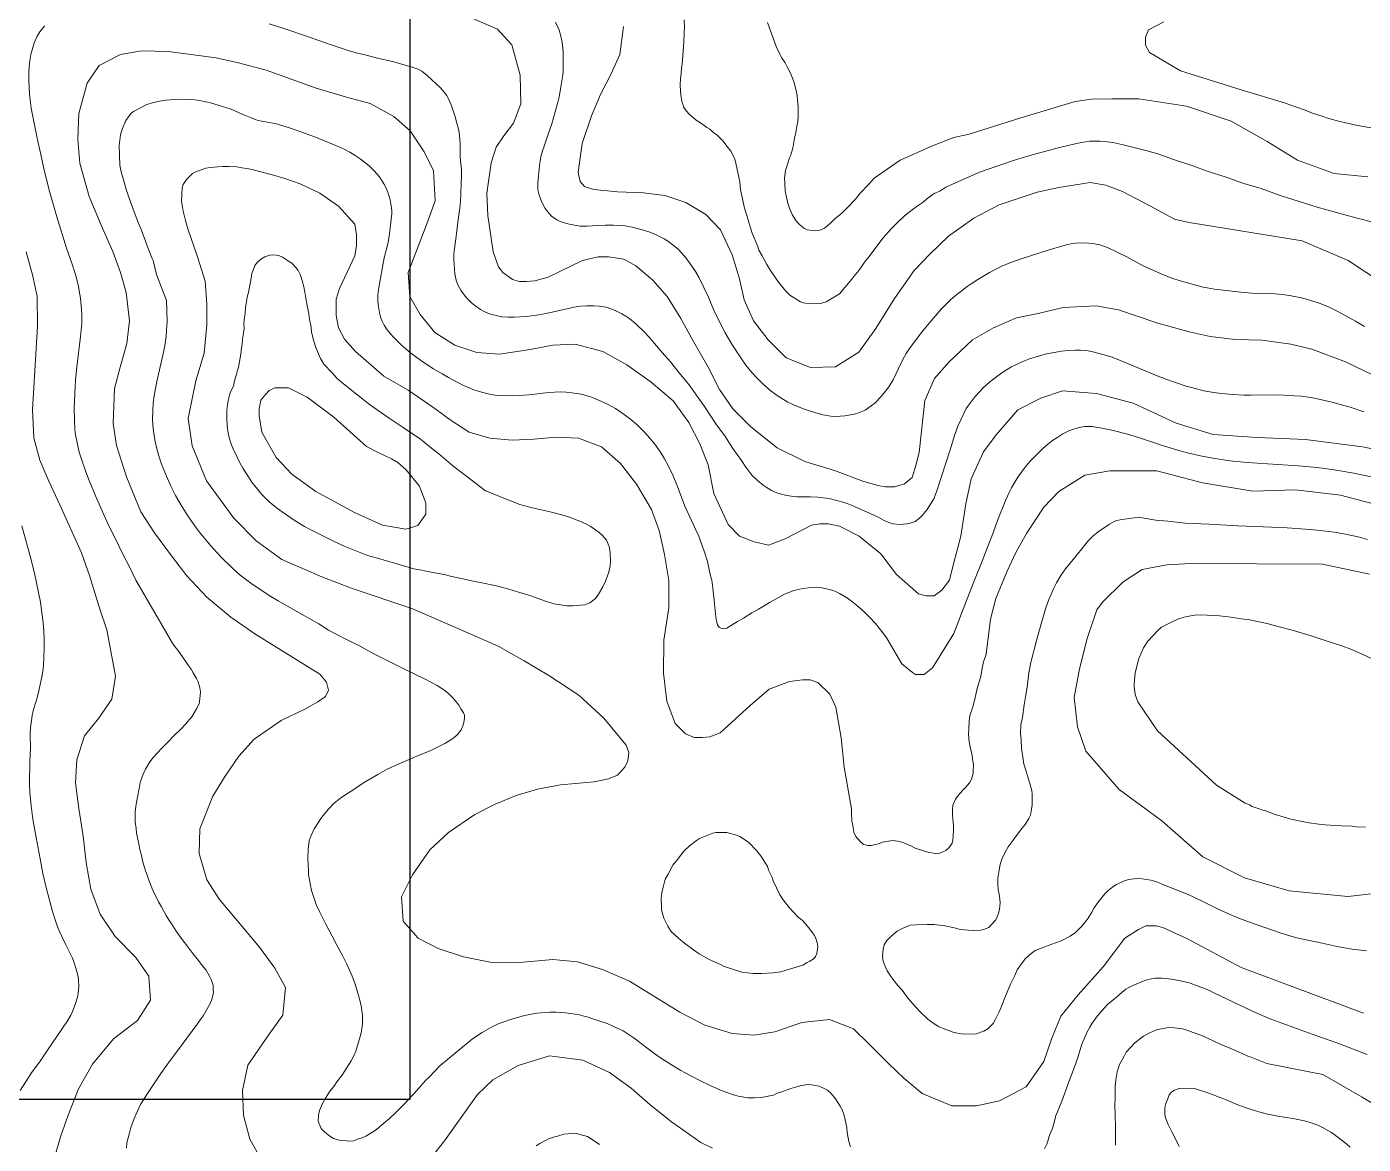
# Model space of a CAD drawing. Header units: metres. Extents: x 548946 to 557077, y 1838800 to 1845419.
# Drawn here: x 552815 to 553460, y 1842978 to 1843517 of the extents above; entities that cross this region are included whole.
import ezdxf

# ---------------------------------------------------------------- set-up
doc = ezdxf.new("R2010")
doc.units = ezdxf.units.M
doc.header["$LTSCALE"] = 28
for name, color, linetype, lineweight in [('1', 7, 'Continuous', 13), ('2', 7, 'Continuous', 13), ('60', 7, 'Continuous', 25)]:
    doc.layers.add(name, color=color, linetype=linetype, lineweight=lineweight)

msp = doc.modelspace()

# ---------------------------------------------------------------- linework, layer by layer
at = {"layer": '1'}
for points in [[(553030.94, 1843521.04), (553042.26, 1843516.18), (553049.14, 1843508.64), (553053.24, 1843494.12), (553053.43, 1843480.18), (553049.89, 1843470.81), (553045.33, 1843464.81), (553041.53, 1843459.31), (553039.2, 1843451.8), (553037.1, 1843437.06), (553037.56, 1843426.35), (553040.07, 1843408.72), (553042.69, 1843401.49), (553044.74, 1843398.89), (553049.41, 1843395.42), (553052.92, 1843394.55), (553056.13, 1843394.55), (553060.22, 1843394.84), (553066.64, 1843396.57), (553083.29, 1843404.67), (553090.88, 1843406.4), (553095.85, 1843406.4), (553103.15, 1843405.25), (553108.99, 1843402.07), (553117.08, 1843395.36), (553124.17, 1843387.2), (553130.75, 1843376.68), (553136.78, 1843365.46), (553143.96, 1843353.09), (553149.43, 1843342.31), (553155.87, 1843333.06), (553164.42, 1843324.43), (553177.24, 1843314.24), (553190.56, 1843307.57), (553204.89, 1843303.31), (553218.54, 1843298.1), (553225.86, 1843295.98), (553229.52, 1843295.38), (553233.79, 1843295.38), (553238.67, 1843296.89), (553242.34, 1843299.91), (553244.17, 1843305.65), (553245.79, 1843311.97), (553248.43, 1843337), (553253.23, 1843347.67), (553260, 1843355.62), (553271.46, 1843366.29), (553281.68, 1843372.2), (553292.79, 1843376.93), (553303.19, 1843379.02), (553315.22, 1843381.87), (553331.17, 1843382.78), (553341.92, 1843380.75), (553360.87, 1843374.34), (553376.13, 1843370.22), (553386.29, 1843367.93), (553398.31, 1843366.56), (553411.25, 1843366.1), (553425.12, 1843364.27), (553435.24, 1843361.84), (553451.46, 1843355.65), (553473.21, 1843345.31)], [(552841.38, 1843308.7), (552840.3, 1843312.2), (552839.1, 1843317.44), (552838.57, 1843320.45), (552838.24, 1843323.03), (552837.97, 1843327.87), (552837.92, 1843333.27), (552838.14, 1843340.5), (552838.59, 1843346.87), (552839.18, 1843353.11), (552840.96, 1843367.91), (552841.52, 1843374.32), (552841.57, 1843378.03), (552841.45, 1843381.1), (552840.93, 1843386.52), (552840.36, 1843390.05), (552839.9, 1843392.26), (552838.45, 1843397.86), (552836.8, 1843403.3), (552834.25, 1843410.61), (552829.44, 1843425.71), (552826.16, 1843437.48), (552823.38, 1843448.27), (552821.86, 1843455.71), (552820.52, 1843461.41), (552819.71, 1843465.24), (552817.21, 1843478.13), (552816.8, 1843480.77), (552816.37, 1843484.89), (552815.98, 1843491.67), (552815.98, 1843495.66), (552816.13, 1843498.11), (552816.49, 1843501.14), (552817.02, 1843504.1), (552817.56, 1843506.35), (552818.61, 1843509.68), (552819.49, 1843511.75), (552820.08, 1843512.88), (552821.31, 1843514.89), (552822.74, 1843516.81), (552823.6, 1843517.8)], [(552931.98, 1843518.83), (552939.62, 1843516.46), (552951.02, 1843512.56), (552960.42, 1843509.19)], [(553103.09, 1843517.52), (553101.3, 1843503.99), (553097.12, 1843494.67), (553091.98, 1843484.73), (553087.66, 1843474.37), (553083.04, 1843461.03), (553081.23, 1843447.02), (553082.15, 1843442.79), (553084.28, 1843440.37), (553088.65, 1843438.87), (553100.18, 1843437.75), (553112.67, 1843437.26), (553122.93, 1843436), (553133.06, 1843432.55), (553142.7, 1843426.74), (553149.81, 1843419.48), (553155.56, 1843407.33), (553159.05, 1843395.81), (553161.25, 1843385.56), (553165.73, 1843375.57), (553172.82, 1843366.26), (553181.62, 1843357.66), (553193.3, 1843352.98), (553205.3, 1843353.33), (553216.66, 1843360.39), (553224.83, 1843371.83), (553233.81, 1843386.32), (553243.4, 1843399.84), (553250.83, 1843407.74), (553259.96, 1843416.35), (553272.16, 1843425.05), (553284.37, 1843431.44), (553302.76, 1843437.52), (553313.15, 1843439.78), (553328.34, 1843442.32), (553335.79, 1843441), (553343.84, 1843437.92), (553357.08, 1843430.98), (553369.02, 1843424.55), (553376.04, 1843423.01), (553386, 1843421.42), (553430.64, 1843414.17), (553452.82, 1843404.67), (553469.81, 1843393.34)], [(553331.13, 1843462.24), (553328.08, 1843462.15), (553326.04, 1843461.93), (553322.53, 1843461.23), (553313.49, 1843459.16), (553300.3, 1843455.59), (553297.08, 1843454.68), (553291.78, 1843453.02), (553278.99, 1843448.74), (553274.95, 1843447.26), (553274.93, 1843447.25), (553258.55, 1843439.94), (553255.67, 1843438.11), (553253.39, 1843437.05), (553251.91, 1843436.08), (553249.33, 1843434.19), (553247.69, 1843432.81), (553244.83, 1843430.78), (553243.08, 1843429.48), (553240.96, 1843427.94), (553238.67, 1843426.19), (553235.07, 1843422.78), (553232.38, 1843420.08), (553228.41, 1843415.53), (553225.8, 1843412.24), (553221.13, 1843405.92), (553219.91, 1843404.38), (553216.64, 1843399.81), (553214.29, 1843396.85), (553213.24, 1843395.53), (553207.35, 1843388.57), (553200.82, 1843384.63), (553198.1, 1843383.92), (553195.54, 1843383.63), (553190.81, 1843383.99), (553189.69, 1843384.16), (553188.53, 1843384.72), (553183.38, 1843387.92), (553181.46, 1843389.8), (553178.56, 1843393.36), (553176.69, 1843395.74), (553173.94, 1843399.72), (553172.2, 1843402.71), (553169.93, 1843406.84), (553168.41, 1843409.66), (553167.93, 1843411.3), (553165.08, 1843417.86), (553163.82, 1843421.91), (553162.67, 1843425.87), (553161.41, 1843429.92), (553160.58, 1843433.61), (553159.58, 1843438.89), (553159.15, 1843442.63), (553156.97, 1843452.96), (553155.87, 1843455.63), (553154.77, 1843457.4), (553153.12, 1843459.6), (553151.01, 1843462.35), (553149.89, 1843463.42), (553148.09, 1843465.21), (553146.68, 1843466.15), (553144.68, 1843467.92), (553143.28, 1843468.85), (553141.33, 1843470.23), (553140.14, 1843470.99), (553138.19, 1843472.36), (553136.76, 1843473.5), (553134.76, 1843475.26), (553133.4, 1843476.7), (553131.97, 1843478.74), (553131.61, 1843480.09), (553131.15, 1843481.54), (553130.84, 1843483.4), (553130.5, 1843486.35), (553130.36, 1843489.33), (553130.61, 1843492.35), (553130.84, 1843494.67), (553131.1, 1843497.7), (553131.33, 1843499.12), (553132.09, 1843509.98), (553132.27, 1843514.49), (553132.43, 1843517.41), (553132.36, 1843520.69)], [(553172.5, 1843519.44), (553176.01, 1843509.7), (553176.82, 1843507.52), (553178.31, 1843504.46), (553179.38, 1843502.59), (553181.01, 1843499.93), (553182.08, 1843498.06), (553183.57, 1843495.01), (553184.6, 1843492.66), (553185.44, 1843490.29), (553186.09, 1843487.9), (553186.79, 1843484.28), (553187.05, 1843482.03), (553187.31, 1843478.93), (553187.33, 1843477.04), (553187.36, 1843474.29), (553187.2, 1843471.52), (553186.77, 1843469.48), (553186.2, 1843466.19), (553185.52, 1843463.84), (553185.03, 1843460.65), (553184.63, 1843458.42), (553183.57, 1843455.17), (553183.22, 1843454.09), (553181.62, 1843449.07), (553181.27, 1843447.98), (553180.74, 1843444.32), (553180.91, 1843441.97), (553181.05, 1843438.28), (553181.51, 1843435.87), (553182.4, 1843432.27), (553183.24, 1843429.9), (553184.67, 1843426.56), (553186.4, 1843423.81), (553187.83, 1843422.17), (553190.04, 1843420.25), (553191.75, 1843419.4), (553194.43, 1843419.14), (553195.5, 1843418.97), (553198.39, 1843419.4), (553200.09, 1843420.26), (553202.96, 1843422.58), (553204.91, 1843424.6), (553208.54, 1843427.67), (553211.19, 1843430.16), (553215.09, 1843434.21), (553217.5, 1843437.24), (553221.38, 1843441.48)], [(553363.91, 1843519.79), (553356.47, 1843515.86), (553354.98, 1843512.43), (553354.98, 1843508.5), (553356.97, 1843505.06), (553371.85, 1843496.22), (553401.11, 1843486.9), (553422.64, 1843480.57), (553424.72, 1843479.81), (553432.11, 1843477.16), (553435.66, 1843475.77), (553440.75, 1843474.06), (553442.42, 1843473.45), (553448.18, 1843471.92), (553451.47, 1843471.09), (553456.68, 1843470), (553458.22, 1843469.67), (553464.83, 1843468.53)], [(552960.42, 1843509.19), (552970.22, 1843505.99), (552974.07, 1843504.88), (552978.87, 1843503.71), (552984.9, 1843502.12), (552990.93, 1843500.82), (552992.21, 1843500.48), (552997.61, 1843498.8), (553001.25, 1843497.86), (553004.18, 1843496.83), (553005.7, 1843495.98), (553008.27, 1843493.95), (553014.79, 1843487.84), (553017.2, 1843485.1), (553017.78, 1843484.23), (553018.31, 1843483.32), (553019.93, 1843479.66), (553021.76, 1843474.01), (553022.65, 1843470.9), (553023.34, 1843467.97), (553023.64, 1843466.34), (553024.03, 1843463.36), (553024.25, 1843460.55), (553024.22, 1843454.24), (553024.79, 1843448.57), (553024.78, 1843445.54), (553024.62, 1843441.76), (553024.53, 1843436.88), (553024.36, 1843433.12), (553024.08, 1843429.95), (553023.08, 1843423.14), (553022.35, 1843416.13), (553021.33, 1843409.27), (553021.21, 1843407.67), (553021.21, 1843404.89), (553021.69, 1843398.22), (553022.07, 1843395.82), (553022.42, 1843394.6), (553023.26, 1843392.61), (553024.6, 1843390.28), (553026.08, 1843388.07), (553027.37, 1843386.46), (553028.15, 1843385.62), (553029.69, 1843384.21), (553031.32, 1843382.91), (553033.96, 1843381.03), (553035.77, 1843379.98), (553036.83, 1843379.49), (553038.84, 1843378.75), (553041.54, 1843378.03), (553044.3, 1843377.51), (553047.17, 1843377.23), (553050.19, 1843377.23), (553056.29, 1843377.61), (553058.63, 1843377.85), (553062.25, 1843378.41), (553065.78, 1843379.1), (553079.28, 1843382.13), (553082.21, 1843382.62), (553085.21, 1843382.82), (553088.88, 1843382.77), (553091.22, 1843382.62), (553093.5, 1843382.31), (553094.74, 1843382.02), (553096.9, 1843381.3)], [(553104.63, 1843354.22), (553093, 1843360.7), (553079.66, 1843364.17), (553068.95, 1843363.71), (553057.91, 1843361.68), (553043.19, 1843359.35), (553032.19, 1843360.27), (553021.67, 1843363.8), (553012, 1843369.87), (553004.86, 1843378.53), (552999.88, 1843387.31), (552999.08, 1843398.75), (553008.17, 1843422.34), (553012.15, 1843433.43), (553011.4, 1843447.82), (553006.76, 1843457.03), (553000.09, 1843467.15), (552992.25, 1843474.07), (552980.76, 1843480.44), (552969.39, 1843483.49), (552954.67, 1843487.83), (552930.49, 1843496.46), (552917.15, 1843499.93), (552906.49, 1843502.42), (552883.2, 1843505.52), (552870.36, 1843505.84), (552860.19, 1843504.03), (552850.03, 1843498.77), (552844.1, 1843490.15), (552840.13, 1843475.6), (552839.64, 1843463.11), (552840.57, 1843451.56), (552845.1, 1843435.55), (552850.91, 1843421.74), (552856.6, 1843408.94), (552860.32, 1843398.86), (552862.97, 1843389.18), (552864.53, 1843375.52), (552863.36, 1843364.49), (552860.06, 1843353.1), (552857.39, 1843342.8), (552856.64, 1843325.93), (552858.36, 1843315.36), (552863.16, 1843300.28), (552870.11, 1843283.27), (552876.64, 1843273.26), (552884.83, 1843262.15), (552892.34, 1843252.51), (552901.99, 1843242.08), (552913.46, 1843232.51), (552925.02, 1843224.48), (552956.42, 1843205.06), (552959.74, 1843201.18), (552960.64, 1843197.29), (552959.13, 1843194.3), (552955.51, 1843191.62), (552949.18, 1843188.05), (552937.75, 1843182.64), (552924.69, 1843173.71), (552917.43, 1843165.45), (552910.52, 1843155.3), (552904.79, 1843146.06), (552898.52, 1843130.35), (552898.22, 1843118.41), (552901.98, 1843105.77)], [(552987.56, 1843373.39), (552986.58, 1843375.27), (552986.12, 1843376.41), (552985.46, 1843378.63), (552984.78, 1843382.37), (552984.52, 1843384.9), (552984.5, 1843387.65), (552984.63, 1843389.3), (552985.13, 1843392.54), (552987.14, 1843404.1), (552987.54, 1843405.93), (552989.28, 1843412.7), (552989.64, 1843414.46), (552990.09, 1843417.46), (552990.93, 1843424.6), (552991.15, 1843427.25), (552991.15, 1843428.64), (552990.95, 1843431.05), (552990.42, 1843433.93), (552989.68, 1843436.63), (552988.7, 1843439.19), (552987.42, 1843441.64), (552985.56, 1843444.47), (552984.23, 1843446.18), (552982.39, 1843448.25), (552980.39, 1843450.19), (552978.72, 1843451.62), (552975.99, 1843453.69), (552973.58, 1843455.29), (552970.98, 1843456.83), (552968.21, 1843458.28), (552965.3, 1843459.6), (552955.21, 1843463.89), (552949.55, 1843465.98), (552942.3, 1843468.48), (552937.49, 1843469.99), (552935.49, 1843470.56), (552926.67, 1843472.1), (552924.89, 1843472.8), (552923, 1843473.58), (552919.76, 1843474.91), (552917.54, 1843475.95), (552913.66, 1843477.6), (552909.52, 1843478.92), (552903.62, 1843480.74), (552902.2, 1843480.98), (552897.6, 1843481.95), (552894.47, 1843482.29), (552889.95, 1843482.47), (552886.39, 1843482.26), (552881.92, 1843482.05), (552879.97, 1843481.63), (552876.17, 1843480.89), (552872.99, 1843479.83), (552866.48, 1843476.59), (552865.39, 1843475.67), (552862.79, 1843472.18), (552861.08, 1843467.99), (552860.3, 1843465.21), (552859.59, 1843460.04), (552859.86, 1843450.69), (552860.64, 1843447.39), (552862.02, 1843442.35), (552863.01, 1843438.88), (552865.95, 1843430.63)], [(553221.38, 1843441.48), (553223.99, 1843444.34), (553236.54, 1843453.05), (553252.26, 1843459.91), (553262.54, 1843463.92), (553269.94, 1843465.66), (553294.87, 1843473.47), (553320.98, 1843481.31), (553328.91, 1843482.4), (553338.76, 1843482.67), (553351.72, 1843482.64), (553374.78, 1843479.06), (553396.38, 1843471.82), (553413.7, 1843462.11), (553428.32, 1843452.99), (553446.11, 1843446.66), (553462.24, 1843445.02)], [(553465.44, 1843422.91), (553456.55, 1843425.15), (553437.9, 1843430.37), (553420.01, 1843436.03), (553410.78, 1843439.32), (553402.47, 1843441.75), (553400.54, 1843442.38), (553393.94, 1843444.82), (553384.71, 1843447.67), (553377.81, 1843450.3), (553368.44, 1843453.39), (553360.88, 1843456.08), (553355.19, 1843457.7), (553343.56, 1843460.65), (553339.17, 1843461.52), (553336.57, 1843461.91), (553333.11, 1843462.21), (553331.13, 1843462.24)], [(552865.95, 1843430.63), (552868.67, 1843423.46), (552870.21, 1843419.54), (552872.36, 1843413.9), (552873.55, 1843410.44), (552875.36, 1843405.96), (552876.02, 1843404.54), (552877.69, 1843397.85), (552882.38, 1843385.39), (552882.68, 1843380.68), (552882.74, 1843374.79), (552882.53, 1843371.05), (552882.23, 1843367.95), (552881.43, 1843362.63), (552880.69, 1843358.96), (552877.77, 1843346.25), (552877.1, 1843342.85), (552876.53, 1843339.35), (552876.09, 1843335.78), (552875.82, 1843332.21), (552875.75, 1843327.87), (552875.87, 1843325.11), (552876.12, 1843322.34), (552876.8, 1843318.01), (552877.6, 1843314.42), (552878.63, 1843310.78), (552880.11, 1843306.3), (552882.38, 1843300.47), (552884.51, 1843295.78), (552886.85, 1843291.18), (552890.03, 1843285.69), (552892.73, 1843281.46), (552894.53, 1843278.81), (552897.3, 1843275.02), (552899.09, 1843272.72), (552903.8, 1843266.94), (552906.74, 1843263.66), (552909.21, 1843261.07), (552913.78, 1843256.6), (552917.11, 1843253.64), (552919.36, 1843251.78), (552923.11, 1843248.97), (552929.55, 1843244.55), (552932.87, 1843242.43), (552936.34, 1843240.37), (552947.97, 1843233.79), (552955.95, 1843229.28), (552960.69, 1843226.23), (552963.98, 1843224.51), (552970.34, 1843221.25), (552975.21, 1843218.81), (552982.87, 1843214.7), (552988.37, 1843211.93), (552996.73, 1843207.8), (553006.99, 1843202.69), (553013.05, 1843199.49), (553016.27, 1843197.46), (553018.58, 1843195.63), (553020.38, 1843193.84), (553021.85, 1843192.32), (553023.61, 1843190.02), (553024.6, 1843188.34), (553025.84, 1843186.29), (553026.25, 1843185.24), (553026.22, 1843183.83)], [(552853.69, 1843226.43), (552850.42, 1843235.92), (552845.31, 1843252.63), (552841.36, 1843263.58), (552831.02, 1843286.74), (552825.61, 1843298.16), (552821.25, 1843308.29), (552818.34, 1843319.11), (552817.71, 1843332.49), (552820.24, 1843373), (552819.99, 1843387.45), (552817.79, 1843397.71), (552814.72, 1843408.88)], [(552917.87, 1843307.06), (552916.49, 1843309.74), (552914.5, 1843314.1), (552913.41, 1843316.97), (552912.94, 1843318.54), (552912.29, 1843321.34), (552911.78, 1843324.83), (552911.52, 1843328.22), (552911.51, 1843330.86), (552911.6, 1843332.33), (552911.92, 1843335.03), (552912.45, 1843337.83), (552912.84, 1843339.45), (552913.21, 1843340.79), (552914.93, 1843344.43), (552915.17, 1843345.85), (552915.71, 1843348.11), (552916.47, 1843350.19), (552916.55, 1843351.2), (552917.25, 1843352.98), (552917.42, 1843354.09), (552918.3, 1843359.48), (552918.66, 1843362.42), (552918.96, 1843364.15), (552919.17, 1843366.67), (552919.45, 1843368.6), (552919.88, 1843371.84), (552919.83, 1843374.03), (552920.08, 1843377.05), (552920.36, 1843378.98), (552920.53, 1843381.89), (552920.91, 1843383.73), (552921.45, 1843386.89), (552921.99, 1843389.14), (552922.68, 1843392.72), (552923.11, 1843395.06), (552923.62, 1843398.41), (552924.1, 1843399.47), (552925.08, 1843402.27), (552926.3, 1843403.81), (552928.31, 1843405.43), (552929.9, 1843406.32), (552932.4, 1843407.2), (552934.17, 1843407.4), (552936.71, 1843407), (552938.4, 1843406.19), (552941.41, 1843404.34), (552942.92, 1843403.32), (552944.85, 1843401.24), (552946.02, 1843399.78), (552946.95, 1843397.79), (552948.03, 1843394.42), (552948.72, 1843391.9), (552949.21, 1843389.37), (552949.86, 1843385.45), (552950.35, 1843382.91), (552951.1, 1843378.91), (552951.51, 1843376.26), (552952.24, 1843372.45), (552952.42, 1843369.98), (552953.62, 1843365.62), (552954.46, 1843362.63), (552956.76, 1843357.4), (552958.47, 1843354.6), (552962.34, 1843350.45)], [(553096.9, 1843381.3), (553099.01, 1843380.43), (553102.19, 1843378.93), (553104.15, 1843377.83), (553105.18, 1843377.15), (553106.95, 1843375.78), (553109.13, 1843373.87), (553112.98, 1843370.19), (553115.54, 1843367.48), (553118.06, 1843364.61), (553121.77, 1843360.18), (553125.7, 1843355.72), (553129.83, 1843350.48), (553134.56, 1843344.85), (553142.14, 1843334.12), (553147.94, 1843325.35), (553151.95, 1843319.97), (553155.83, 1843313.94), (553159.98, 1843308.18), (553162.15, 1843304.89), (553163.99, 1843302.35), (553164.58, 1843301.65), (553165.2, 1843300.95), (553167.73, 1843298.46), (553170.42, 1843296.23), (553171.88, 1843295.2), (553174.42, 1843293.7), (553177.07, 1843292.57), (553178.68, 1843292.04), (553181.84, 1843291.29), (553185.05, 1843290.8), (553186.74, 1843290.64), (553193.23, 1843290.58), (553196.87, 1843290.42), (553201.08, 1843289.95), (553203.52, 1843289.46), (553205.87, 1843288.87), (553209.52, 1843287.79), (553213.08, 1843286.54), (553215.26, 1843285.64), (553221.83, 1843282.69), (553226.27, 1843280.55), (553228.86, 1843279.14), (553231.56, 1843277.99), (553233.23, 1843277.59), (553236.57, 1843277.29), (553239.82, 1843277.5), (553241.38, 1843277.81), (553243.75, 1843278.73), (553245.92, 1843280.32), (553247.18, 1843281.57), (553249.58, 1843284.51), (553251.78, 1843287.85), (553252.76, 1843289.68), (553254.13, 1843292.93), (553260.66, 1843313.29), (553262.91, 1843320.69), (553264.45, 1843324.68), (553267.28, 1843330.83), (553268.5, 1843333.15), (553269.24, 1843334.35), (553270.69, 1843336.33), (553272.7, 1843338.75), (553274.88, 1843341.2), (553276.7, 1843343.1)], [(553154.73, 1843228.38), (553152.96, 1843227.28), (553150.71, 1843226.92), (553149.22, 1843227.75), (553148.49, 1843228.86), (553147.78, 1843231.57), (553147.49, 1843234.14), (553147.04, 1843238.97), (553146.83, 1843240.75), (553146.18, 1843246.46), (553145.73, 1843250.4), (553145.09, 1843252.52), (553143.51, 1843259.33), (553142.09, 1843263.85), (553141.19, 1843266.54), (553140.04, 1843269.61), (553139.42, 1843271.53), (553137.83, 1843274.94), (553132.58, 1843286.04), (553129.16, 1843295.56), (553126.94, 1843300.68), (553124.6, 1843305.65), (553122.8, 1843308.92), (553120.85, 1843312.08), (553118.12, 1843315.95), (553115.79, 1843318.92), (553113.23, 1843321.81), (553109.59, 1843325.31), (553106.58, 1843327.87), (553103.42, 1843330.27), (553101.3, 1843331.75), (553099.13, 1843333.13), (553095.66, 1843335.07), (553092.14, 1843336.77), (553089.85, 1843337.77), (553087.55, 1843338.65), (553083.97, 1843339.73), (553081.68, 1843340.24), (553078.17, 1843340.82), (553075.34, 1843341.09), (553072.52, 1843341.18), (553069.69, 1843341.1), (553066.83, 1843340.87), (553057.56, 1843339.87), (553052.25, 1843339.41), (553049.4, 1843339.32), (553043.77, 1843339.43), (553041.01, 1843339.66), (553038.4, 1843340.1), (553036.42, 1843340.54), (553033.37, 1843341.36), (553030.37, 1843342.35), (553028.48, 1843343.11), (553025.55, 1843344.45), (553018.64, 1843348.09), (553015.52, 1843349.87), (553011.33, 1843352.41), (553008.17, 1843354.41), (553005.09, 1843356.48), (553000.22, 1843360.1), (552995.96, 1843363.78), (552992.1, 1843367.58), (552990.7, 1843369.12), (552989.04, 1843371.19), (552987.56, 1843373.39)], [(553276.7, 1843343.1), (553279.7, 1843345.88), (553281.73, 1843347.55), (553284.97, 1843349.96), (553287.08, 1843351.36), (553290.39, 1843353.28), (553293.11, 1843354.64), (553295.8, 1843355.83), (553299.08, 1843357.09), (553303.33, 1843358.46), (553306.6, 1843359.34), (553309.95, 1843360.08), (553314.48, 1843360.82), (553317.84, 1843361.18), (553321.27, 1843361.33), (553323.63, 1843361.3), (553326.03, 1843361.14), (553327.33, 1843360.97), (553329.64, 1843360.54), (553332.71, 1843359.78), (553336.11, 1843358.82), (553338.91, 1843357.92), (553343.32, 1843356.22), (553359.88, 1843349.32), (553365.31, 1843347.16), (553368.95, 1843345.86), (553374.7, 1843344.02), (553378.42, 1843342.95), (553383.19, 1843341.79), (553388.01, 1843340.91), (553391.72, 1843340.39), (553397.19, 1843339.88), (553402.46, 1843339.65), (553405.84, 1843339.63), (553418.59, 1843339.76), (553421.78, 1843339.65), (553426.89, 1843339.34), (553430.22, 1843339.08), (553433.67, 1843338.68), (553435.67, 1843338.36), (553439.45, 1843337.6), (553445.57, 1843336.12), (553449.62, 1843335.05), (553453.77, 1843333.84), (553460.46, 1843331.63)], [(553488.68, 1843308.97), (553459.8, 1843314.77), (553432.18, 1843318.17), (553408.86, 1843319.25), (553387.66, 1843320.64), (553369.81, 1843326.15), (553349.07, 1843335.78), (553331.27, 1843340.43), (553314.9, 1843341.67), (553304.54, 1843338.18), (553293.39, 1843332.54), (553282.87, 1843320.45), (553276.88, 1843312.33), (553270.82, 1843299.21), (553268.22, 1843287.25), (553265.91, 1843271.62), (553262.17, 1843257.63), (553260.34, 1843250.38), (553256.68, 1843245.55), (553253.02, 1843242.83), (553249.05, 1843242.83), (553245.39, 1843243.73), (553234.86, 1843253.07), (553227.18, 1843263.08), (553216.71, 1843271.52), (553207.25, 1843276.36), (553202.06, 1843277.56), (553197.79, 1843277.56), (553193.82, 1843276.96), (553181, 1843270.32), (553173.07, 1843267.29), (553166.05, 1843268.81), (553159.04, 1843271.52), (553153.54, 1843277.26), (553146.59, 1843292.15), (553143.98, 1843305.94), (553139.87, 1843316.11), (553134.58, 1843326.52), (553126.98, 1843336.92), (553116.47, 1843345.97), (553104.63, 1843354.22)], [(552962.34, 1843350.45), (552964.9, 1843347.66), (552967.92, 1843345.08), (552977.95, 1843337.01), (552980.84, 1843334.78), (552989.86, 1843328.47), (552996.26, 1843324.4), (553005.01, 1843318.35), (553010.31, 1843314.05), (553013.85, 1843311.31), (553020.72, 1843305.5), (553025.32, 1843302), (553036.5, 1843293.42), (553052.94, 1843286.88)], [(553351.65, 1843319.27), (553346.36, 1843320.78), (553339.41, 1843322.62), (553334.12, 1843323.71), (553331.82, 1843324.11), (553329.26, 1843324.44), (553327.71, 1843324.54), (553325.78, 1843324.51), (553323.86, 1843324.26), (553321.88, 1843323.79), (553319.79, 1843323.11), (553318.06, 1843322.39), (553315.17, 1843320.9), (553312.68, 1843319.39), (553310.17, 1843317.72), (553307.7, 1843315.84), (553305.34, 1843313.73), (553300.86, 1843309.39), (553299.22, 1843307.69), (553296.86, 1843304.87), (553293.45, 1843300.09), (553291.9, 1843297.61), (553290.37, 1843294.93), (553289.23, 1843292.72), (553287.64, 1843289.12), (553283.51, 1843279.15), (553281.57, 1843273.68), (553279.31, 1843267.91), (553276.22, 1843259.5), (553272.41, 1843250.42), (553268.55, 1843240.61), (553262.44, 1843224.55), (553252.12, 1843208), (553248.18, 1843204.83), (553244, 1843204.83), (553242.53, 1843205.8), (553237.36, 1843209.94), (553230.3, 1843222.06), (553228.87, 1843224.09), (553226.52, 1843227.21), (553224.67, 1843229.4), (553221.81, 1843232.56), (553219.35, 1843234.88), (553216.34, 1843237.62), (553213.16, 1843240.15), (553211.1, 1843241.61), (553209.17, 1843242.79), (553207.34, 1843243.88), (553205.11, 1843245.12), (553203.66, 1843245.55), (553200.99, 1843246.25), (553198.84, 1843246.7), (553196.32, 1843246.91), (553192.36, 1843246.65), (553189.6, 1843246.34), (553185.22, 1843245.34), (553180.83, 1843243.64), (553176.33, 1843241.13), (553173.51, 1843239.61), (553172.3, 1843238.77), (553168.2, 1843236.31), (553165.01, 1843234.54), (553160.9, 1843232.08), (553158.1, 1843230.36), (553154.73, 1843228.38)], [(553465.39, 1843299.95), (553455.62, 1843302.02), (553447.96, 1843303.3), (553440.45, 1843304.33), (553435.85, 1843304.87), (553428.85, 1843305.54), (553408.85, 1843306.82), (553402.26, 1843307.34), (553395.75, 1843308.01), (553387.54, 1843309.19), (553381.59, 1843310.3), (553375.88, 1843311.65), (553372.23, 1843312.67), (553363.76, 1843315.24), (553351.65, 1843319.27)], [(552897.21, 1843067.69), (552895.23, 1843070.15), (552892.28, 1843074.11), (552890.06, 1843076.95), (552887.2, 1843081.01), (552885.51, 1843083.61), (552883.84, 1843086.01), (552882.25, 1843088.53), (552879.98, 1843092.66), (552878.6, 1843095.19), (552875.99, 1843100.48), (552875.44, 1843101.82), (552873.92, 1843105.53), (552873.14, 1843107.94), (552872.39, 1843110.15), (552871.11, 1843114.39), (552870.18, 1843118.18), (552869.36, 1843120.98), (552869.31, 1843122.27), (552868.49, 1843125.97), (552868.02, 1843128.31), (552867.77, 1843130.48), (552867.3, 1843133.71), (552867.27, 1843135.71), (552867.29, 1843138.2), (552867.48, 1843140.02), (552868.01, 1843143.18), (552868.42, 1843145.72), (552869.24, 1843149.9), (552869.82, 1843152.66), (552871.25, 1843156.72), (552872.36, 1843159.24), (552874.37, 1843162.66), (552876.02, 1843164.75), (552880.02, 1843169.1), (552883.6, 1843172.7), (552885.73, 1843174.94), (552889.51, 1843178.57), (552891.65, 1843180.81), (552894.64, 1843184.34), (552896.99, 1843188.2), (552898.29, 1843190.75), (552898.61, 1843193.18), (552898.84, 1843196.4), (552898.62, 1843198.37), (552897.69, 1843201.26), (552897.01, 1843202.87), (552895.4, 1843205.58), (552894.3, 1843207.35), (552892.98, 1843209.3), (552891.55, 1843211.33), (552887.96, 1843216.51), (552887.15, 1843217.51), (552885.5, 1843219.72), (552868.21, 1843249.53), (552867.7, 1843250.43), (552864.79, 1843256.51), (552861.23, 1843263.19), (552857.98, 1843270.01), (552854.84, 1843276.26), (552853.04, 1843280.11), (552848.2, 1843291.02), (552845.1, 1843298.4), (552843.53, 1843302.56), (552841.38, 1843308.7)], [(553052.94, 1843286.88), (553055.42, 1843286.17), (553057.87, 1843285.65), (553061.88, 1843284.61), (553064.95, 1843283.96), (553070.19, 1843282.67), (553073.17, 1843281.91), (553075.95, 1843281.13), (553082, 1843278.83), (553083.05, 1843278.35), (553085.16, 1843277.4), (553086.87, 1843276.39), (553089.46, 1843274.69), (553091.3, 1843273.41), (553092.86, 1843271.99), (553094.82, 1843269.72), (553096.08, 1843266.57), (553096.68, 1843263.94), (553096.83, 1843259.17), (553096.63, 1843257.35), (553095.9, 1843254.18), (553094.29, 1843249.9), (553093.12, 1843247.07), (553091.03, 1843243.54), (553089.46, 1843241.56), (553086.82, 1843239.37), (553084.43, 1843238.4), (553078.5, 1843237.92), (553075.7, 1843237.99), (553069.5, 1843238.98), (553066.3, 1843239.91), (553064.94, 1843240.45), (553060.05, 1843242.19), (553057.35, 1843243.08), (553051.88, 1843244.75), (553047.65, 1843245.96), (553045.89, 1843246.46), (553041.66, 1843247.67), (553033.8, 1843249.26), (553029.81, 1843250.11), (553027.77, 1843250.47), (553020.1, 1843252.09), (553016.4, 1843253.06), (553010.99, 1843254.14), (553007.72, 1843254.76), (553004.76, 1843255.32), (553001.91, 1843255.79), (552984.34, 1843260.98), (552981.31, 1843261.78), (552979.57, 1843262.33), (552976.33, 1843263.52), (552968.17, 1843266.82), (552963.34, 1843268.95), (552952.1, 1843274.66), (552949.02, 1843276.32), (552944.53, 1843279.06), (552938.25, 1843283.26), (552936.02, 1843284.88), (552932.22, 1843288.02), (552929.75, 1843290.35), (552928.46, 1843291.71), (552923.65, 1843297.62), (552921.66, 1843300.66), (552919.31, 1843304.48), (552917.87, 1843307.06)], [(553462.11, 1843269.98), (553457.65, 1843271.2), (553450.77, 1843272.73), (553446.12, 1843273.51), (553443.33, 1843273.89), (553437.91, 1843274.47), (553432.25, 1843274.95), (553423.45, 1843275.56), (553415.89, 1843275.95), (553399.55, 1843276.54), (553385.75, 1843277.34), (553374.19, 1843277.9), (553365.83, 1843278.84), (553359.95, 1843279.32), (553353.45, 1843280.46), (553352.08, 1843280.54), (553349.69, 1843280.39), (553343.58, 1843279.69), (553341.18, 1843279.22), (553339.88, 1843278.73), (553337.59, 1843277.46), (553332.08, 1843273.61), (553329.62, 1843271.62), (553327.51, 1843269.44)], [(553327.51, 1843269.44), (553325.57, 1843267.17), (553320.85, 1843261.3), (553316.35, 1843255.86), (553314.15, 1843252.6), (553311.98, 1843249), (553310.58, 1843246.2), (553308.38, 1843240.98), (553306.95, 1843237.01), (553304.88, 1843230.44), (553302.32, 1843221.27), (553299.66, 1843210.57), (553298.64, 1843205.64), (553297.91, 1843198.69), (553297.11, 1843194.04), (553296.42, 1843190.16), (553295.58, 1843184.17), (553294.84, 1843180.66), (553294.59, 1843176.26), (553294.91, 1843173.45), (553295.11, 1843169.2), (553295.56, 1843166.11), (553296.26, 1843161.63), (553297.17, 1843158.7), (553298.37, 1843154.84), (553299.15, 1843152.18), (553300.1, 1843148.87), (553300.31, 1843146.99), (553300.25, 1843144.99), (553300.22, 1843141.95), (553299.98, 1843139.92), (553299.55, 1843137.02), (553298.7, 1843135.31), (553296.94, 1843132.45), (553295.36, 1843130.46), (553292.79, 1843127.22), (553291.06, 1843124.84), (553288.68, 1843121.62), (553287.25, 1843119.18), (553285.65, 1843115.67), (553284.81, 1843113.1), (553284.36, 1843110.39), (553283.66, 1843106.51), (553283.67, 1843103.95), (553283.93, 1843100.84), (553284.33, 1843098.99), (553284.72, 1843096.47), (553284.83, 1843094.67), (553284.52, 1843091.5), (553283.97, 1843089.73), (553283.18, 1843087.45), (553282.56, 1843086.24), (553280.71, 1843084.13), (553279.34, 1843082.83), (553276.8, 1843081.78), (553275.59, 1843081.55), (553272.11, 1843081.25), (553269.52, 1843081.43), (553265.58, 1843081.83), (553262.83, 1843082.65), (553258.07, 1843083.53), (553252.96, 1843084.19), (553249.54, 1843084.17), (553244.52, 1843084.07), (553241.41, 1843083.81)], [(553478.02, 1843100.6), (553452.69, 1843097.69), (553424.27, 1843100.47), (553402.76, 1843106.79), (553382.71, 1843116.9), (553362.9, 1843134.22), (553342.3, 1843149.39), (553326.23, 1843167.84), (553322.2, 1843179.54), (553320.58, 1843193.71), (553323.09, 1843207.58), (553326.87, 1843222.2), (553331.54, 1843236.05), (553334.18, 1843239.77), (553344.05, 1843249.45), (553353.33, 1843255.45), (553365.26, 1843257.83), (553376.81, 1843258.39), (553440.41, 1843258.14), (553463.16, 1843253.2)], [(553351.33, 1843191.6), (553350.03, 1843195.15), (553349.56, 1843199.28), (553349.7, 1843202.39), (553350.04, 1843205.53), (553351.23, 1843210.85), (553351.72, 1843212.6), (553354.03, 1843217.76), (553356.16, 1843220.9), (553361.14, 1843226.26), (553362.78, 1843227.64), (553367.48, 1843230.17), (553371, 1843231.67), (553374.28, 1843232.65), (553378.68, 1843233.45), (553381.85, 1843233.62), (553390.68, 1843233.23), (553396.24, 1843232.57), (553402.44, 1843231.58), (553404.57, 1843231.32), (553414.38, 1843229.26), (553417.06, 1843228.56), (553424.46, 1843226.62), (553426.94, 1843225.9), (553434.48, 1843223.67), (553442.15, 1843221.16), (553449.82, 1843218.64), (553454.1, 1843217.04), (553459.56, 1843214.67), (553467.48, 1843210.88)], [(552828.42, 1842971.79), (552831.45, 1842982.25), (552834.93, 1842992.13), (552840, 1843004.89), (552846.71, 1843016.8), (552856.84, 1843028.98), (552868.51, 1843037.87), (552874.68, 1843047.68), (552874, 1843059.26), (552867.59, 1843068.26), (552857.71, 1843078.4), (552850.45, 1843089.23), (552846, 1843101.27), (552843.62, 1843114.2), (552842.17, 1843126.84), (552840.13, 1843140.19), (552838.45, 1843152.55), (552839.23, 1843163.66), (552842.9, 1843175.23), (552849.62, 1843183.68), (552856.11, 1843193.01), (552857.79, 1843204.09), (552853.69, 1843226.43)], [(553454.8, 1843131.6), (553449.58, 1843131.8), (553446.47, 1843131.94), (553441.74, 1843132.3), (553438.72, 1843132.55), (553433.95, 1843133.3), (553429.76, 1843134.12), (553426.69, 1843134.77), (553425.16, 1843135.09), (553421.96, 1843136.02), (553417.62, 1843137.32), (553415.54, 1843138.08), (553412.62, 1843139.14), (553411.59, 1843139.43), (553408.89, 1843140.31), (553406.5, 1843141.14), (553405.12, 1843141.88), (553403.13, 1843142.75), (553389.31, 1843151.48), (553360.79, 1843177.62), (553351.33, 1843191.6)], [(553026.22, 1843183.83), (553025.96, 1843181.71), (553025.44, 1843180.15), (553024.68, 1843178.07), (553022.94, 1843175.87), (553021.3, 1843174.49), (553019.27, 1843173.06), (553016.75, 1843171.47), (553012.6, 1843169.4), (553009.76, 1843168.08), (553005.19, 1843166.16), (553002.13, 1843165.01), (552997.38, 1843162.87), (552993.95, 1843161.48), (552989.03, 1843159.12), (552984.53, 1843156.61), (552981.44, 1843154.76), (552978.34, 1843153.11), (552974.17, 1843150.34), (552972.88, 1843149.39), (552970.28, 1843147.7), (552966.56, 1843145.27), (552963.46, 1843142.72), (552960.6, 1843139.8), (552958.66, 1843137.58), (552956.92, 1843135.39), (552954.98, 1843132.27), (552953.8, 1843130.34), (552952.28, 1843127.08), (552951.37, 1843124.58), (552950.84, 1843120.52), (552950.74, 1843116.12), (552950.77, 1843113.23), (552951.02, 1843110.17), (552951.03, 1843108.37), (552952.52, 1843100.56), (552954.69, 1843093.82), (552956.28, 1843090.41), (552959.12, 1843084.75), (552962.43, 1843078.54), (552964.61, 1843074.3), (552967.63, 1843068.86), (552969.57, 1843064.99), (552972.02, 1843059.28), (552973.41, 1843055.85), (552975, 1843050.64), (552975.84, 1843047.65), (552976.35, 1843044.91), (552977.07, 1843040.4), (552977.08, 1843035.91), (552976.78, 1843034.18), (552976.57, 1843032.56), (552975.86, 1843030.08), (552975.16, 1843027.41), (552973.86, 1843023.07), (552973.08, 1843021.19), (552971.6, 1843018.42), (552970.51, 1843016.6), (552968.47, 1843013.57), (552967.11, 1843011.42), (552964.67, 1843008.35), (552963.23, 1843006.09), (552961.49, 1843003.89), (552959.2, 1843000.34), (552957.79, 1842997.88)], [(553461.24, 1843131.14), (553456.61, 1843131.41), (553454.8, 1843131.6)], [(552901.98, 1843105.77), (552908.06, 1843096.34), (552927.36, 1843073.19), (552934.79, 1843063.15), (552939.83, 1843053.86), (552938.55, 1843040.39), (552932.03, 1843031.32), (552921.71, 1843016.3), (552919.14, 1843004.09), (552919.6, 1842992.23), (552922.74, 1842980.54), (552927.71, 1842971.76)], [(553241.41, 1843083.81), (553237.6, 1843082.24), (553235.19, 1843080.92), (553231.88, 1843078.26), (553230.1, 1843076.44), (553228.81, 1843074.39), (553228.3, 1843072.24), (553228.04, 1843068.7), (553228.38, 1843066.55), (553229.47, 1843063.63), (553230.25, 1843061.82), (553231.94, 1843059.45), (553233.08, 1843057.87), (553235.53, 1843054.73), (553237.49, 1843052.49), (553240.51, 1843048.56), (553243.92, 1843044.48), (553246.2, 1843041.99), (553249.92, 1843038.52), (553252.43, 1843036.52), (553255.08, 1843034.93), (553258.07, 1843033.75), (553262.72, 1843032.1), (553266.02, 1843031.52), (553270.42, 1843031.27), (553273.25, 1843031.4), (553276.9, 1843032.77), (553279.12, 1843034.07), (553281.51, 1843036.43), (553282.61, 1843038.46), (553284.39, 1843041.99), (553286.09, 1843046.27), (553286.69, 1843047.67), (553288.53, 1843052.34), (553289.9, 1843055.35), (553291.88, 1843059.57), (553293.08, 1843062.36), (553295.45, 1843065.77), (553297.11, 1843067.86), (553299.79, 1843070.16), (553301.81, 1843071.63), (553305.54, 1843073.1), (553307.99, 1843074.05), (553311.55, 1843075.31), (553314.28, 1843076.38), (553318.7, 1843078.5), (553321.15, 1843080.3), (553324.04, 1843083.29), (553325.89, 1843085.41), (553327.38, 1843087.29), (553329.14, 1843090.15), (553330.24, 1843092.17), (553332.03, 1843094.85), (553333.44, 1843096.63), (553335.35, 1843099.03), (553336.8, 1843100.43), (553339.15, 1843102.32), (553341, 1843103.57), (553344.44, 1843105.11), (553346.81, 1843105.95), (553350.75, 1843106.4), (553353.34, 1843106.22), (553357.59, 1843105.57), (553360.54, 1843104.76), (553363.33, 1843103.56)], [(553363.33, 1843103.56), (553375.62, 1843098.73), (553382.09, 1843095.65), (553389.78, 1843091.81), (553396.17, 1843088.86), (553401.68, 1843086.56), (553407.45, 1843084.45), (553419.97, 1843080.18), (553425.18, 1843078.57), (553428.09, 1843077.8), (553433.38, 1843076.65), (553440.31, 1843075.25), (553447.53, 1843073.64), (553454.77, 1843072.23), (553461.74, 1843071.43)], [(552863.07, 1842976.26), (552863.37, 1842978.89), (552864.38, 1842983.1), (552865.22, 1842986.19), (552866.81, 1842990.66), (552868.24, 1842993.82), (552869.94, 1842997.31), (552873.32, 1843002.68), (552875.87, 1843006.57), (552879.7, 1843012.29), (552882.88, 1843016.75), (552890.08, 1843026.26), (552897.23, 1843036.15), (552899.12, 1843038.77), (552900.17, 1843040.08), (552903.3, 1843045.83), (552904.35, 1843048.05), (552905.06, 1843051.42), (552905.05, 1843053.22), (552904.96, 1843054.9), (552904.05, 1843057.59), (552903.26, 1843059.3), (552901.54, 1843062.09), (552899.89, 1843064.3), (552897.21, 1843067.69)], [(553309.34, 1842983.93), (553309.97, 1842985.4), (553310.25, 1842986.43), (553311.5, 1842991.29), (553311.59, 1842991.56), (553314.57, 1842998.96), (553317.97, 1843008.25), (553320.63, 1843015.08), (553322.32, 1843020.02), (553324.15, 1843026.05), (553324.59, 1843027.27), (553325.48, 1843029.4), (553326.74, 1843032.02), (553328.11, 1843034.6), (553329.28, 1843036.56), (553331.35, 1843039.43), (553332.8, 1843041.2), (553335.14, 1843043.93), (553336.71, 1843045.59), (553337.61, 1843046.44), (553340.99, 1843049.2), (553343.69, 1843051.54), (553345.56, 1843053.01), (553346.7, 1843053.71), (553348.95, 1843054.78), (553355.2, 1843057.28), (553357.95, 1843058.05), (553358.78, 1843058.18), (553359.65, 1843058.26), (553363.03, 1843058.24), (553367.55, 1843057.77), (553371.95, 1843057.05), (553375.51, 1843056.2), (553376.56, 1843055.88), (553381.71, 1843054.03), (553385.86, 1843052.29), (553388.06, 1843051.3), (553397.77, 1843046.59), (553406.72, 1843042.42), (553411.38, 1843040.29), (553416.04, 1843038.3), (553435.38, 1843031.23), (553448.69, 1843026.63), (553461.92, 1843021.49)], [(552957.79, 1842997.88), (552956.38, 1842994.53), (552955.84, 1842992.27), (552955.58, 1842989.25), (552957.08, 1842985.73), (552958.66, 1842984.11), (552961.3, 1842982.02), (552963.12, 1842980.93), (552965.18, 1842980.37), (552966.82, 1842979.96), (552969.34, 1842979.74), (552970.85, 1842979.62), (552972.82, 1842979.84), (552975.12, 1842980.71), (552976.85, 1842981.3), (552978.66, 1842982.01), (552981.55, 1842983.84), (552983.78, 1842985.29), (552987.42, 1842988.3), (552990.15, 1842990.61), (552993.3, 1842993.66), (552997.51, 1842997.84), (553000.43, 1843001.06), (553002.05, 1843002.65), (553007.52, 1843008.86), (553009.22, 1843010.55), (553014.4, 1843015.93), (553030.16, 1843029.02), (553034.79, 1843032.14), (553039.3, 1843034.65), (553042.23, 1843036.08), (553048.07, 1843038.25), (553055.31, 1843040.37), (553061.28, 1843041.36), (553067.5, 1843041.97), (553069.1, 1843041.95), (553070.61, 1843041.83), (553075.12, 1843041.64), (553077.55, 1843041.32), (553081.82, 1843040.62), (553083.27, 1843040.18), (553084.8, 1843039.86), (553086.47, 1843039.25), (553087.81, 1843038.91), (553090.61, 1843037.93), (553095.17, 1843036.46), (553097.91, 1843035.17), (553099.71, 1843034.28), (553102.87, 1843032.85), (553104.8, 1843031.67), (553107.72, 1843029.71), (553108.82, 1843028.84), (553112.2, 1843026.33), (553114.28, 1843024.67), (553118.1, 1843021.82), (553120.82, 1843019.83), (553125.76, 1843016.81), (553130.7, 1843013.78), (553132.41, 1843012.78), (553139.51, 1843009.1), (553144.8, 1843006.51), (553148.16, 1843005.1), (553149.84, 1843004.29), (553155.68, 1843002.17), (553158.46, 1843001.39)], [(553340.59, 1842977.73), (553340.55, 1842982.41), (553340.49, 1842987.29), (553340.39, 1842991.67), (553340.24, 1842997.34), (553340.34, 1842999.95), (553340.33, 1843003.54), (553340.36, 1843005.84), (553340.68, 1843009.17), (553341.24, 1843012.13), (553341.32, 1843013.14), (553342.52, 1843016.66), (553343.08, 1843017.83), (553344.65, 1843020.7), (553345.74, 1843022.52), (553348.03, 1843025.18), (553349.45, 1843026.74), (553352.09, 1843028.94), (553354.03, 1843030.26), (553357.42, 1843032.04), (553359.98, 1843033.23), (553361.73, 1843033.63), (553366.33, 1843034.46), (553368.93, 1843034.36), (553372.79, 1843033.8), (553375.37, 1843033), (553378.07, 1843032.11), (553382.12, 1843030.68), (553384.65, 1843029.57), (553387.61, 1843028.11), (553391.62, 1843026.18), (553395.81, 1843024.46), (553398.33, 1843023.35), (553401.58, 1843022.03), (553404.32, 1843020.74), (553405.57, 1843020.29), (553413.64, 1843017.2), (553424.21, 1843014.98), (553440.54, 1843011.75), (553459.58, 1843000.93), (553481.24, 1842987.86)], [(553010, 1842971.45), (553016.6, 1842979.77), (553032.61, 1843002.23), (553040, 1843009.23), (553052.15, 1843016.13), (553067.37, 1843020.82), (553083.38, 1843018.68), (553096.36, 1843012.74), (553106.7, 1843005.21), (553115.81, 1842997.29), (553126.38, 1842988.89), (553126.76, 1842988.63), (553140.39, 1842979.03), (553146.06, 1842976.22)], [(553158.46, 1843001.39), (553163.04, 1843000.61), (553166.23, 1843000.58), (553169.41, 1843000.75), (553175.36, 1843001.93), (553177.26, 1843002.74), (553178.9, 1843003.23), (553183.78, 1843005.08), (553186.1, 1843005.75), (553189.01, 1843006.48), (553192.05, 1843006.93), (553193.76, 1843006.82), (553195.89, 1843006.57), (553197.53, 1843006.16), (553199.94, 1843005.14), (553201.43, 1843004.31), (553203.21, 1843002.72), (553205.41, 1843000.08), (553207.61, 1842996.54), (553208.38, 1842995.03), (553209.51, 1842992.16), (553210.06, 1842989.93), (553210.78, 1842986.32), (553211.07, 1842983.76), (553211.85, 1842979.56), (553212.56, 1842976.84)], [(553453.75, 1842976.81), (553452.19, 1842978.22), (553447.27, 1842981.95), (553446.07, 1842982.91), (553444.77, 1842983.76), (553440.49, 1842986.27), (553438.17, 1842987.4), (553434.53, 1842988.68), (553431.75, 1842989.46), (553427.76, 1842990.3), (553426.34, 1842990.53), (553421.87, 1842991.22), (553418.82, 1842991.67), (553414.02, 1842992.62), (553410.82, 1842993.55), (553406.07, 1842995), (553403.17, 1842995.87), (553398.79, 1842997.56), (553395.54, 1842998.88), (553390.63, 1843000.82), (553385.61, 1843002.84), (553380.63, 1843004.46), (553378.57, 1843005.02), (553372.46, 1843005.22), (553371.28, 1843005.09), (553369.84, 1843004.62), (553368.7, 1843004.09), (553367.59, 1843003.37), (553366.45, 1843001.94), (553365.91, 1843000.58), (553364.83, 1842997.86), (553364.35, 1842995.91), (553364.32, 1842992.72)], [(553364.32, 1842992.72), (553364.63, 1842990.86), (553365.89, 1842987.71), (553367.7, 1842984.12), (553369.11, 1842981.39), (553371.29, 1842977.15)], [(553091.38, 1842978.04), (553088.44, 1842980.2), (553085.65, 1842981.88), (553081.42, 1842983.09), (553080.19, 1842983.35), (553076.32, 1842983.21), (553074.24, 1842983.07), (553071.26, 1842982.03), (553069.32, 1842981.61), (553066.82, 1842980.72), (553065.32, 1842979.95), (553062.58, 1842978.54), (553060.81, 1842977.44)], [(553306.26, 1842975.99), (553307.3, 1842978.21), (553308.08, 1842980.09), (553308.41, 1842981.63), (553309.34, 1842983.93)]]:
    msp.add_lwpolyline(points, dxfattribs=at)
for points in [[(552963.26, 1843329.05), (552950.37, 1843338.65), (552941.32, 1843343.13), (552937.69, 1843343.13), (552934.67, 1843343.13), (552931.96, 1843341.94), (552930.45, 1843340.14), (552928.03, 1843337.15), (552927.13, 1843332.97), (552927.13, 1843329.68), (552928.48, 1843321.73), (552935.38, 1843309.58), (552942.97, 1843301.49), (552954.55, 1843293.2), (552973.14, 1843283.04), (552986.66, 1843276.9), (552997.91, 1843274.9), (553003.69, 1843276.71), (553007.65, 1843282.14), (553007.65, 1843287.56), (553004.6, 1843295.7), (552997.91, 1843303.84), (552994.11, 1843307.13), (552991.08, 1843308.96), (552984.31, 1843312.07), (552979.07, 1843314.93)], [(553193.02, 1843066.51), (553191.42, 1843065.63), (553189.54, 1843064.62), (553186.37, 1843063.56), (553183.57, 1843062.74), (553178.93, 1843061.41), (553175.3, 1843060.89), (553169.65, 1843060.55), (553165.67, 1843060.49), (553160.19, 1843061.26), (553156.68, 1843062.25), (553151.29, 1843064.03), (553149.8, 1843064.86), (553144.43, 1843067.34), (553139.62, 1843070.08), (553136.81, 1843071.96), (553132.44, 1843075.25), (553129.7, 1843077.43), (553126.12, 1843080.81), (553124.42, 1843083.41), (553122.48, 1843087.28), (553121.42, 1843091.35), (553121.35, 1843092.84), (553121.18, 1843096.91), (553121.48, 1843099.54), (553122.17, 1843102.21), (553123.23, 1843106.03), (553124.54, 1843108.57), (553126.85, 1843112.83), (553129.03, 1843115.57), (553132.34, 1843119.74), (553134.96, 1843122.14), (553138.35, 1843124.82), (553139.74, 1843125.68), (553146.13, 1843128.3), (553147.6, 1843128.57), (553152.98, 1843128.59), (553157.52, 1843127.31), (553159.19, 1843126.71), (553163.4, 1843123.89), (553167.46, 1843119.77), (553169.68, 1843116.93), (553172.52, 1843112.17), (553173.25, 1843110.15), (553174.82, 1843106.94), (553175.31, 1843105.3), (553178.57, 1843098.59), (553180.15, 1843096.07), (553182.97, 1843092.41), (553184.9, 1843090.33), (553187.38, 1843087.82), (553189.25, 1843086.34), (553190.75, 1843084.61), (553192.57, 1843082.63), (553194.24, 1843080.22), (553195.3, 1843078.85), (553195.85, 1843077.51), (553196.47, 1843075.59), (553196.89, 1843073.64), (553196.55, 1843071.41), (553196.29, 1843070.18), (553195.66, 1843068.71), (553195.07, 1843067.75)]]:
    msp.add_lwpolyline(points, close=True, dxfattribs=at)
at = {"layer": '2'}
for points in [[(553070.29, 1843519.64), (553071.42, 1843517.26), (553071.96, 1843515.79), (553072.8, 1843512.87), (553073.41, 1843509.87), (553073.64, 1843508.29), (553073.85, 1843505.57), (553073.98, 1843498.49), (553073.9, 1843495.72), (553073.78, 1843494.29), (553072.74, 1843488.37), (553072.01, 1843483.51), (553071.72, 1843482.22), (553068.41, 1843470.57), (553066.5, 1843465.17), (553064.94, 1843460.28), (553063.97, 1843457.58), (553063.26, 1843455.22), (553062.94, 1843453.7), (553062.49, 1843450.54), (553061.64, 1843442.07), (553061.73, 1843438.74), (553062.12, 1843436.8), (553063.44, 1843433.15), (553065.24, 1843429.77), (553066.29, 1843428.22), (553068.33, 1843425.99), (553070.82, 1843424.28), (553072.53, 1843423.47), (553076.22, 1843422.25), (553080.12, 1843421.44), (553082.14, 1843421.22), (553085.54, 1843421.22), (553090.68, 1843421.56), (553094.11, 1843421.68), (553098.18, 1843421.7), (553101.53, 1843421.53), (553103.83, 1843421.27), (553107.27, 1843420.63), (553112.65, 1843419.25), (553115.81, 1843418.24), (553117.79, 1843417.46), (553120.77, 1843416.09), (553122.6, 1843415.1), (553124.87, 1843413.69), (553127.05, 1843412.08), (553129.57, 1843409.89), (553131.1, 1843408.38)], [(552894.77, 1843315.18), (552892.86, 1843328.41), (552896.68, 1843346.53), (552900.66, 1843359.93), (552901.9, 1843373.65), (552901.9, 1843383.77), (552901.06, 1843394.61), (552897.35, 1843406.43), (552892.83, 1843419.84), (552891.66, 1843423.99), (552890.55, 1843428.46), (552890.24, 1843430.32), (552889.72, 1843433.05), (552889.96, 1843439.66), (552890.57, 1843441.33), (552892.1, 1843443.7), (552893.34, 1843445.04), (552895.07, 1843446.53), (552896.66, 1843447.42), (552899.64, 1843448.45), (552901.45, 1843449.16), (552903.71, 1843449.52), (552907.16, 1843449.82), (552909.44, 1843449.98), (552912.53, 1843450.03), (552916.45, 1843449.78), (552918.79, 1843449.35), (552921.22, 1843449.03), (552923.98, 1843448.45), (552926.77, 1843447.67), (552933.04, 1843446.09), (552939.56, 1843444.14), (552946.98, 1843441.69), (552956.5, 1843437.17), (552965.55, 1843430.91), (552973.29, 1843422.08), (552974.09, 1843416.97), (552974.09, 1843411.86), (552973.29, 1843406.95), (552965.95, 1843391.03), (552964.36, 1843385.92), (552964.36, 1843382.58), (552964.36, 1843378.06), (552965.55, 1843372.16), (552968.33, 1843366.66), (552973.69, 1843360.76), (552987.39, 1843348.73), (552999.05, 1843341.99), (553011.43, 1843333.54), (553019.82, 1843327.33), (553028.53, 1843321.8), (553038.46, 1843318.96), (553049.35, 1843317.9), (553059.8, 1843318.33), (553070.57, 1843319.44), (553081.39, 1843318.88), (553092.37, 1843314.76), (553101.62, 1843306.73), (553109.3, 1843296.72), (553116.59, 1843284.48), (553120.2, 1843274.26), (553122.8, 1843262.77), (553125, 1843250.22), (553124.85, 1843237), (553122.54, 1843221.36)], [(553131.1, 1843408.38), (553132.55, 1843406.78), (553134.62, 1843404.03), (553137.79, 1843399.25), (553139.54, 1843396.22), (553141.75, 1843391.52), (553144.05, 1843386.87), (553146.54, 1843380.98), (553147.82, 1843378.27), (553152.17, 1843369.66), (553155.29, 1843364.27), (553159.94, 1843357.2), (553162.06, 1843354.19), (553164.99, 1843350.58), (553167.36, 1843347.92), (553169.91, 1843345.35), (553173.61, 1843342.11), (553176.76, 1843339.79), (553178.91, 1843338.37), (553182.41, 1843336.28), (553185.02, 1843334.97), (553190.19, 1843332.92), (553195.89, 1843331.07), (553199.39, 1843330.1), (553203.09, 1843329.5), (553205.37, 1843329.41), (553209.9, 1843329.69), (553214.32, 1843330.46), (553216.45, 1843331.07), (553219.72, 1843332.47), (553222.66, 1843334.44), (553224.33, 1843335.84), (553227.43, 1843338.94), (553230.22, 1843342.3), (553231.47, 1843344.07), (553233.17, 1843347.11), (553237.02, 1843355.17), (553238.66, 1843358.29), (553239.54, 1843359.8), (553241.1, 1843362.12), (553245.31, 1843367.77), (553247.57, 1843370.72), (553249.87, 1843373.51), (553256.44, 1843381.06), (553259.27, 1843384), (553261.09, 1843385.73), (553263.98, 1843388.22), (553265.87, 1843389.72), (553268.85, 1843392.01), (553270.82, 1843393.42), (553274.06, 1843395.49), (553279.62, 1843398.75), (553282.51, 1843400.33), (553285.61, 1843401.82), (553289.47, 1843403.47), (553294.45, 1843405.33), (553308.01, 1843409.68), (553317.4, 1843412.34), (553319.87, 1843412.88), (553321.24, 1843413.05), (553323.7, 1843413.17), (553327.64, 1843412.99), (553330.31, 1843412.69), (553332.97, 1843412.18), (553334.4, 1843411.76)], [(553334.4, 1843411.76), (553336.9, 1843410.76), (553345.94, 1843406.39), (553353.95, 1843402.01), (553363.72, 1843397.71), (553368.25, 1843395.95), (553371.19, 1843395.03), (553379.36, 1843392.69), (553382.83, 1843391.79), (553384.77, 1843391.39), (553388.31, 1843390.85), (553400.96, 1843389.29), (553406.31, 1843388.92), (553417.35, 1843388.51), (553422.2, 1843388.03), (553425.38, 1843387.56), (553430.22, 1843386.6), (553434.32, 1843385.5), (553438.76, 1843384.05), (553443.28, 1843382.25), (553447.59, 1843380.14), (553452.82, 1843377.29), (553456.31, 1843375.37), (553460.72, 1843372.69)], [(553357.66, 1843083.49), (553355.14, 1843083.49), (553351.58, 1843081.83), (553345.09, 1843077.69), (553334.62, 1843063.79), (553322.47, 1843050.32), (553314.11, 1843040), (553309.81, 1843029.38), (553305.86, 1843018.04), (553297.38, 1843005.92), (553284.59, 1842999.08), (553273.46, 1842996.65), (553261.54, 1842996.69), (553247.16, 1843002.6), (553238.36, 1843010.05), (553230.89, 1843017.14), (553221.47, 1843026.69), (553213.99, 1843033.78), (553202.45, 1843038.35), (553189.16, 1843036.95), (553176.1, 1843032.38), (553166.15, 1843030.86), (553155.44, 1843031.55), (553142.3, 1843035.55), (553130.16, 1843041.98), (553105.91, 1843056.88), (553092.95, 1843062.57), (553080.88, 1843066.18), (553068.96, 1843067.38), (553051.08, 1843065.71), (553038.63, 1843065.95), (553025.77, 1843068.58), (553013.53, 1843072.56), (553003.98, 1843077.61), (552996.76, 1843085.88), (552995.93, 1843097.57), (553001.12, 1843108.16), (553009.6, 1843120.28), (553018.51, 1843128.6), (553031.22, 1843137.36), (553041.15, 1843142.34), (553051.31, 1843146.45), (553061.59, 1843149.55), (553072.63, 1843151.59), (553088.9, 1843153.04), (553095.78, 1843154.5), (553100.21, 1843156.2), (553103.65, 1843160.1), (553105.13, 1843163.26), (553105.62, 1843167.15), (553104.39, 1843170.8), (553093.57, 1843183.7), (553081.51, 1843194.88), (553066.97, 1843204.36), (553055.14, 1843211.46), (553042.55, 1843218.48), (553027.96, 1843225), (553000.88, 1843236.63), (552972.62, 1843246.21), (552957.48, 1843252.03), (552938.08, 1843260.31), (552925.76, 1843269.41), (552914.9, 1843280.33), (552901.82, 1843298.31), (552894.77, 1843315.18)], [(553278.03, 1843214.65), (553280.21, 1843231.55), (553282.69, 1843241.51), (553288.12, 1843254.43), (553292.45, 1843263.64), (553297.54, 1843272.93), (553305.95, 1843285.56), (553313.15, 1843293.17), (553325.78, 1843301.08), (553337.77, 1843303.06), (553348.42, 1843303.06), (553360.41, 1843303.06), (553382.49, 1843297.29), (553406.83, 1843293.3), (553427.33, 1843294.03), (553449.13, 1843291.39), (553472.24, 1843285.31)], [(552812.67, 1843276.6), (552816.67, 1843261.98), (552818.71, 1843253.81), (552821.61, 1843239.67), (552822.92, 1843229.81), (552823.29, 1843225.79), (552823.41, 1843221.75), (552823.37, 1843217.54), (552823.28, 1843213), (552823.11, 1843209.45), (552822.93, 1843207.6), (552822.46, 1843204.48), (552820.88, 1843197.04), (552819.99, 1843193.64), (552818.36, 1843188.5), (552818.05, 1843187.28), (552817.62, 1843185.05), (552816.87, 1843179.13), (552816.68, 1843176.08), (552816.77, 1843169.24), (552816.51, 1843163.09), (552816.29, 1843151.97), (552816.44, 1843148.03), (552817.06, 1843141.51), (552818, 1843135.03), (552819.5, 1843126.18), (552821.89, 1843113.26), (552822.83, 1843108.87), (552824.58, 1843101.41), (552826.57, 1843093.58), (552827.43, 1843090.44), (552828.81, 1843085.96), (552830.14, 1843082.32), (552831.88, 1843078.34), (552833.79, 1843074.39), (552835.68, 1843070.83), (552837.07, 1843067.98), (552837.77, 1843066.22), (552838.92, 1843062.71), (552839.75, 1843059.13), (552840.02, 1843057.27), (552840.15, 1843054.14), (552839.83, 1843051.02), (552839.46, 1843049.18), (552838.44, 1843045.65), (552837.1, 1843042.19), (552836.26, 1843040.45), (552834.6, 1843037.64), (552824.64, 1843023.12), (552821.41, 1843018.25), (552817.29, 1843012.58), (552811.81, 1843004.1)], [(553122.54, 1843221.36), (553122.32, 1843205.45), (553124, 1843191.94), (553127.99, 1843181.27), (553132.91, 1843176.16), (553137.09, 1843174.45), (553140.78, 1843174.45), (553144.71, 1843174.7), (553149.63, 1843176.64), (553164.2, 1843189.88), (553173.28, 1843197.84), (553183.14, 1843201.46), (553189.37, 1843202.29), (553193.11, 1843202.29), (553196.85, 1843201.05), (553202.67, 1843195.29), (553205.57, 1843189.12), (553208.15, 1843174.28), (553209.61, 1843160.09), (553213.04, 1843139.95), (553213.09, 1843137.86), (553213.31, 1843134.28), (553213.67, 1843131.94), (553214.22, 1843128.78), (553215.13, 1843126.7), (553217.22, 1843124.18), (553218.89, 1843122.85), (553221.15, 1843122.25), (553222.56, 1843122.32), (553224.69, 1843122.85), (553226.17, 1843123.21), (553227.98, 1843123.99), (553230.88, 1843124.41), (553233.13, 1843124.67), (553236.32, 1843124.18), (553238.38, 1843123.56), (553241.68, 1843122.13), (553243.9, 1843121.06), (553247.36, 1843119.84), (553249.91, 1843119.18), (553253.6, 1843118.46), (553255.77, 1843118.62), (553258.66, 1843119.9), (553260.3, 1843121.32), (553261.67, 1843123.47), (553261.98, 1843124.93), (553262.14, 1843126.85), (553262.36, 1843129.92), (553262.31, 1843132), (553262.05, 1843135.11), (553261.84, 1843136.98), (553261.79, 1843139.92), (553261.95, 1843141.84), (553263.23, 1843144.74), (553264.64, 1843146.52), (553266.74, 1843148.94), (553268.19, 1843150.35), (553270.12, 1843152.56), (553270.97, 1843154.27), (553271.8, 1843157.03), (553271.88, 1843158.84), (553271.91, 1843161.03), (553271.44, 1843164.3), (553271.18, 1843166.56), (553270.32, 1843169.97)], [(553270.32, 1843169.97), (553269.85, 1843172.39), (553269.53, 1843176.06), (553269.71, 1843178.64), (553269.94, 1843182.38), (553270.21, 1843185.07), (553271.63, 1843189.22), (553272.41, 1843192.35), (553273.44, 1843196.65), (553273.75, 1843198.11), (553275.34, 1843203.32), (553275.81, 1843205.85), (553276.13, 1843207.98), (553276.83, 1843211), (553277.49, 1843212.69), (553278.03, 1843214.65)], [(553460.22, 1843041.49), (553401.11, 1843063.42), (553375.26, 1843077.34), (553363.73, 1843082.66), (553360.38, 1843083.49), (553357.66, 1843083.49)]]:
    msp.add_lwpolyline(points, dxfattribs=at)
at = {"layer": '60'}
for p, q in [((553000, 1843000), (553000, 1844000)), ((549000, 1843000), (553000, 1843000))]:
    msp.add_line(p, q, dxfattribs=at)

doc.saveas('drawing.dxf')
